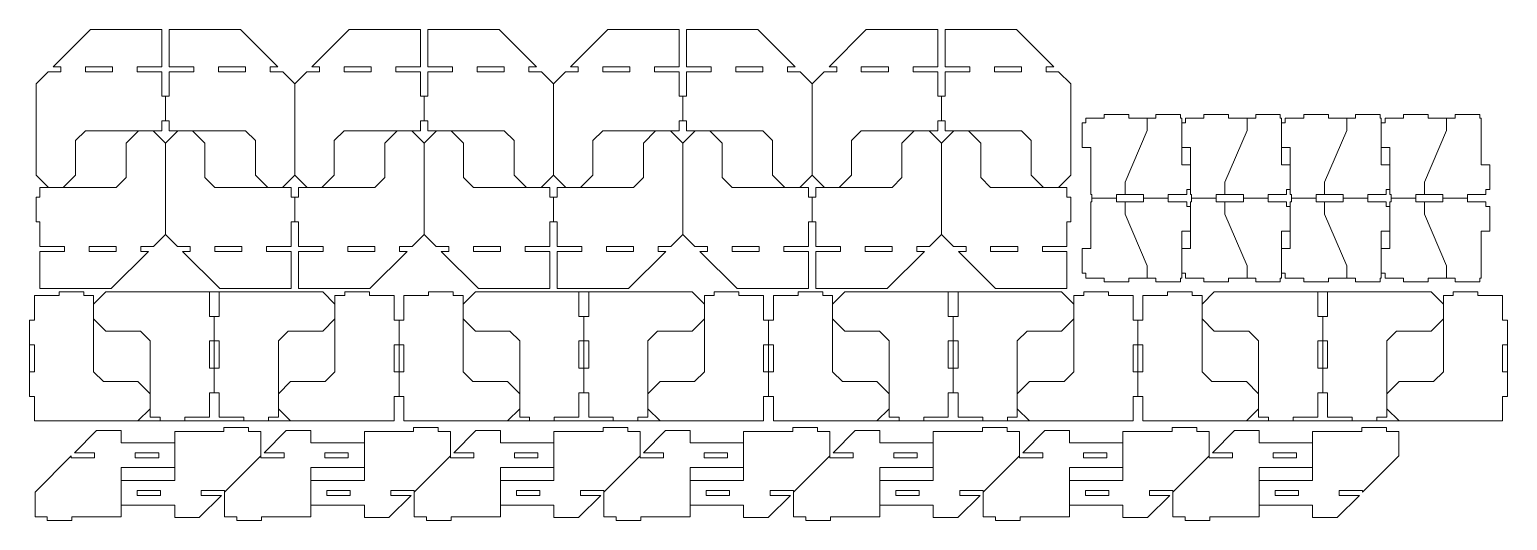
# Model space of a CAD drawing. Header units: millimetres. Extents: x -301 to 300, y -146 to 54.
import ezdxf

# ---------------------------------------------------------------- set-up
doc = ezdxf.new("R2010")
doc.units = ezdxf.units.MM
doc.header["$MEASUREMENT"] = 0
doc.layers.add('Layer 1', color=7, linetype='Continuous')

msp = doc.modelspace()

# ---------------------------------------------------------------- linework, layer by layer
at = {"layer": 'Layer 1', "lineweight": 9}
for points in [[(117.1931, -10.374), (122.1931, -5.374), (122.1931, 31.7365), (117.3026, 36.6271), (112.1931, 36.6271), (112.1931, 38.6271), (115.3026, 38.6271), (100.1631, 53.7665), (71.1931, 53.7665), (71.1931, 38.6271), (81.1931, 38.6271), (81.1931, 36.6271), (71.1931, 36.6271), (71.1931, 26.6271), (69.6931, 26.6271), (68.1931, 26.6272), (68.1931, 36.6272), (58.1931, 36.6272), (58.1931, 38.6272), (68.1931, 38.6272), (68.1931, 53.7666), (39.2231, 53.7666), (24.0836, 38.6272), (27.1931, 38.6272), (27.1931, 36.6272), (22.0836, 36.6272), (17.1931, 31.7365), (12.3026, 36.6271), (7.1931, 36.6271), (7.1931, 38.6271), (10.3026, 38.6271), (-4.8369, 53.7665), (-33.8069, 53.7665), (-33.8069, 38.6271), (-23.8069, 38.6271), (-23.8069, 36.6271), (-33.8069, 36.6271), (-33.8069, 26.6271), (-35.3069, 26.6271), (-36.8069, 26.6272), (-36.8069, 36.6272), (-46.8069, 36.6272), (-46.8069, 38.6272), (-36.8069, 38.6272), (-36.8069, 53.7666), (-65.7769, 53.7666), (-80.9164, 38.6272), (-77.8069, 38.6272), (-77.8069, 36.6272), (-82.9164, 36.6272), (-87.8069, 31.7365), (-92.6974, 36.6271), (-97.8069, 36.6271), (-97.8069, 38.6271), (-94.6974, 38.6271), (-109.8369, 53.7665), (-138.8069, 53.7665), (-138.8069, 38.6271), (-128.8069, 38.6271), (-128.8069, 36.6271), (-138.8069, 36.6271), (-138.8069, 26.6271), (-140.3069, 26.6271), (-141.8069, 26.6272), (-141.8069, 36.6272), (-151.8069, 36.6272), (-151.8069, 38.6272), (-141.8069, 38.6272), (-141.8069, 53.7666), (-170.7769, 53.7666), (-185.9164, 38.6272), (-182.8069, 38.6272), (-182.8069, 36.6272), (-187.9164, 36.6272), (-192.8069, 31.7365), (-197.6974, 36.6271), (-202.8069, 36.6271), (-202.8069, 38.6271), (-199.6974, 38.6271), (-214.8369, 53.7665), (-243.8069, 53.7665), (-243.8069, 38.6271), (-233.8069, 38.6271), (-233.8069, 36.6271), (-243.8069, 36.6271), (-243.8069, 26.6271), (-245.3069, 26.6271), (-246.8069, 26.6272), (-246.8069, 36.6272), (-256.8069, 36.6272), (-256.8069, 38.6272), (-246.8069, 38.6272), (-246.8069, 53.7666), (-275.7769, 53.7666), (-290.9164, 38.6272), (-287.8069, 38.6272), (-287.8069, 36.6272), (-292.9164, 36.6272), (-297.8069, 31.7366), (-297.8069, -5.3739), (-292.8069, -10.3739)], [(170.8034, -1.1995), (167.3034, -1.1995), (167.3034, 17.8005), (166.8034, 17.8005), (166.8034, 19.3005), (156.8034, 19.3005), (156.8034, 17.8005), (153.3034, 17.8005), (145.8034, 17.8005), (145.8034, 19.3005), (135.8034, 19.3005), (135.8034, 17.8005), (128.3034, 17.8005), (128.3034, 15.8005), (126.8034, 15.8005), (126.8034, 5.8005), (130.3034, 5.8005), (130.3034, -13.1995), (130.8034, -13.1995), (130.8034, -14.6995)], [(211.3034, -1.1995), (207.8034, -1.1995), (207.8034, 17.8005), (207.3034, 17.8005), (207.3034, 19.3005), (197.3034, 19.3005), (197.3034, 17.8005), (193.8034, 17.8005), (186.3034, 17.8005), (186.3034, 19.3005), (176.3034, 19.3005), (176.3034, 17.8005), (168.8034, 17.8005), (168.8034, 15.8005), (167.3034, 15.8005)], [(251.8034, -1.1995), (248.3034, -1.1995), (248.3034, 17.8005), (247.8034, 17.8005), (247.8034, 19.3005), (237.8034, 19.3005), (237.8034, 17.8005), (234.3034, 17.8005), (226.8034, 17.8005), (226.8034, 19.3005), (216.8034, 19.3005), (216.8034, 17.8005), (209.3034, 17.8005), (209.3034, 15.8005), (207.8034, 15.8005)], [(273.3034, -14.6993), (283.3034, -14.6995), (283.3034, -13.1995), (290.8034, -13.1995), (290.8034, -11.1995), (292.3034, -11.1995), (292.3034, -1.1995), (288.8034, -1.1995), (288.8034, 17.8005), (288.3034, 17.8005), (288.3034, 19.3005), (278.3034, 19.3005), (278.3034, 17.8005), (274.8034, 17.8005), (267.3034, 17.8005), (267.3034, 19.3005), (257.3034, 19.3005), (257.3034, 17.8005), (249.8034, 17.8005), (249.8034, 15.8005), (248.3034, 15.8005)], [(-256.3069, 12.6264), (-261.3069, 7.6264), (-261.3069, -6.3736), (-265.3069, -10.3736), (-296.3069, -10.3736), (-296.3069, -14.3747), (-297.8069, -14.3747), (-297.8069, -24.3747), (-296.3069, -24.3747), (-296.3069, -34.3747), (-286.3069, -34.3747), (-286.3069, -36.3747), (-296.3069, -36.3747), (-296.3069, -51.5141), (-267.3369, -51.5141), (-252.1974, -36.3747), (-255.3069, -36.3747), (-255.3069, -34.3747), (-250.1974, -34.3747), (-245.3069, -29.4842), (-240.4164, -34.3748), (-235.3069, -34.3748), (-235.3069, -36.3748), (-238.4164, -36.3748), (-223.2769, -51.5142), (-194.3069, -51.5142), (-194.3069, -36.3748), (-204.3069, -36.3748), (-204.3069, -34.3748), (-194.3069, -34.3748), (-194.3069, -24.3748), (-192.8069, -24.3748), (-191.3069, -24.3747), (-191.3069, -34.3747), (-181.3069, -34.3747), (-181.3069, -36.3747), (-191.3069, -36.3747), (-191.3069, -51.5141), (-162.3369, -51.5141), (-147.1974, -36.3747), (-150.3069, -36.3747), (-150.3069, -34.3747), (-145.1974, -34.3747), (-140.3069, -29.4842), (-135.4164, -34.3748), (-130.3069, -34.3748), (-130.3069, -36.3748), (-133.4164, -36.3748), (-118.2769, -51.5142), (-89.3069, -51.5142), (-89.3069, -36.3748), (-99.3069, -36.3748), (-99.3069, -34.3748), (-89.3069, -34.3748), (-89.3069, -24.3748), (-87.8069, -24.3748), (-86.3069, -24.3747), (-86.3069, -34.3747), (-76.3069, -34.3747), (-76.3069, -36.3747), (-86.3069, -36.3747), (-86.3069, -51.5141), (-57.3369, -51.5141), (-42.1974, -36.3747), (-45.3069, -36.3747), (-45.3069, -34.3747), (-40.1974, -34.3747), (-35.3069, -29.4842), (-30.4164, -34.3748), (-25.3069, -34.3748), (-25.3069, -36.3748), (-28.4164, -36.3748), (-13.2769, -51.5142), (15.6931, -51.5142), (15.6931, -36.3748), (5.6931, -36.3748), (5.6931, -34.3748), (15.6931, -34.3748), (15.6931, -24.3748), (17.1931, -24.3748), (18.6931, -24.3747), (18.6931, -34.3747), (28.6931, -34.3747), (28.6931, -36.3747), (18.6931, -36.3747), (18.6931, -51.5141), (47.6631, -51.5141), (62.8026, -36.3747), (59.6931, -36.3747), (59.6931, -34.3747), (64.8026, -34.3747), (69.6931, -29.4842), (74.5836, -34.3748), (79.6931, -34.3748), (79.6931, -36.3748), (76.5836, -36.3748), (91.7231, -51.5142), (120.6931, -51.5142), (120.6931, -36.3748), (110.6931, -36.3748), (110.6931, -34.3748), (120.6931, -34.3748), (120.6931, -24.3748), (122.1931, -24.3748), (122.1931, -14.3748), (120.6931, -14.3748), (120.6931, -10.3737), (89.6931, -10.3737), (85.6931, -6.3737), (85.6931, 7.6263), (80.6931, 12.6263)], [(144.3034, -13.1995), (144.3034, -8.1995), (153.3034, 12.8005), (153.3034, 17.8005)], [(193.8034, 17.8005), (193.8034, 12.8005), (184.8034, -8.1995), (184.8034, -13.1995), (181.3034, -13.1995), (181.3034, -14.6994), (181.3034, -16.1993), (184.8034, -16.1993), (192.3034, -16.1993), (192.3034, -14.6994), (192.3034, -13.1995), (184.8034, -13.1995)], [(225.3034, -13.1995), (225.3034, -8.1995), (234.3034, 12.8005), (234.3034, 17.8005)], [(265.8034, -13.1995), (265.8034, -8.1995), (274.8034, 12.8005), (274.8034, 17.8005)], [(170.8034, -28.1993), (167.3034, -28.1993), (167.3034, -47.1993), (166.8034, -47.1993), (166.8034, -48.6993), (156.8034, -48.6993), (156.8034, -47.1993), (153.3034, -47.1993), (145.8034, -47.1993), (145.8034, -48.6993), (135.8034, -48.6993), (135.8034, -47.1993), (128.3034, -47.1993), (128.3034, -45.1993), (126.8034, -45.1993), (126.8034, -35.1993), (130.3034, -35.1993), (130.3034, -16.1993), (130.8034, -16.1993), (130.8034, -14.6993), (140.8034, -14.6995)], [(144.3034, -16.1993), (144.3034, -21.1993), (153.3034, -42.1993), (153.3034, -47.1993)], [(184.8034, -16.1993), (184.8034, -21.1993), (193.8034, -42.1993), (193.8034, -47.1993)], [(225.3034, -16.1993), (225.3034, -21.1993), (234.3034, -42.1993), (234.3034, -47.1993)], [(283.3034, -14.6993), (283.3034, -16.1993), (290.8034, -16.1993), (290.8034, -18.1993), (292.3034, -18.1993), (292.3034, -28.1993), (288.8034, -28.1993), (288.8034, -47.1993), (288.3034, -47.1993), (288.3034, -48.6993), (278.3034, -48.6993), (278.3034, -47.1993), (274.8034, -47.1993), (267.3034, -47.1993), (267.3034, -48.6993), (257.3034, -48.6993), (257.3034, -47.1993), (249.8034, -47.1993), (249.8034, -45.1993), (248.3034, -45.1993)], [(265.8034, -16.1993), (265.8034, -21.1993), (274.8034, -42.1993), (274.8034, -47.1993)], [(211.3034, -28.1993), (207.8034, -28.1993), (207.8034, -47.1993), (207.3034, -47.1993), (207.3034, -48.6993), (197.3034, -48.6993), (197.3034, -47.1993), (193.8034, -47.1993), (186.3034, -47.1993), (186.3034, -48.6993), (176.3034, -48.6993), (176.3034, -47.1993), (168.8034, -47.1993), (168.8034, -45.1993), (167.3034, -45.1993)], [(251.8034, -28.1993), (248.3034, -28.1993), (248.3034, -47.1993), (247.8034, -47.1993), (247.8034, -48.6993), (237.8034, -48.6993), (237.8034, -47.1993), (234.3034, -47.1993), (226.8034, -47.1993), (226.8034, -48.6993), (216.8034, -48.6993), (216.8034, -47.1993), (209.3034, -47.1993), (209.3034, -45.1993), (207.8034, -45.1993)], [(250.5108, -94.2844), (255.5108, -89.2844), (269.5108, -89.2844), (273.5108, -85.2844), (273.5108, -54.2844), (277.5118, -54.2844), (277.5118, -52.7844), (287.5118, -52.7844), (287.5118, -54.2844), (297.5118, -54.2844), (297.5118, -64.2844), (299.5118, -64.2844), (299.5118, -95.2844), (297.5118, -95.2844), (297.5118, -105.2844), (151.5078, -105.2844), (151.5078, -95.2844), (149.5078, -95.2844), (147.5078, -95.2844), (147.5078, -105.2844), (1.5038, -105.2844), (1.5038, -95.2844), (-0.4962, -95.2844), (-2.4962, -95.2844), (-2.4962, -105.2844), (-148.5002, -105.2844), (-148.5002, -95.2844), (-150.5002, -95.2844), (-152.5002, -95.2844), (-152.5002, -105.2844), (-298.5042, -105.2844), (-298.5042, -95.2844), (-300.5042, -95.2844), (-300.5042, -64.2844), (-298.5042, -64.2844), (-298.5042, -54.2844), (-288.5042, -54.2844), (-288.5042, -52.7844), (-278.5042, -52.7844), (-278.5042, -54.2844), (-274.5032, -54.2844), (-274.5032, -85.2844), (-270.5032, -89.2844), (-256.5032, -89.2844), (-251.5032, -94.2844)], [(-176.5012, -57.7842), (-181.5012, -52.7842), (-269.5032, -52.7842), (-274.5032, -57.7842)], [(-199.5012, -94.2844), (-194.5012, -89.2844), (-180.5012, -89.2844), (-176.5012, -85.2844), (-176.5012, -54.2844), (-172.5002, -54.2844), (-172.5002, -52.7844), (-162.5002, -52.7844), (-162.5002, -54.2844), (-152.5002, -54.2844), (-152.5002, -64.2844), (-150.5002, -64.2844), (-148.5002, -64.2844), (-148.5002, -54.2844), (-138.5002, -54.2844), (-138.5002, -52.7844), (-128.5002, -52.7844), (-128.5002, -54.2844), (-124.4992, -54.2844), (-124.4992, -85.2844), (-120.4992, -89.2844), (-106.4992, -89.2844), (-101.4992, -94.2844)], [(48.5048, -94.2844), (43.5048, -89.2844), (29.5048, -89.2844), (25.5048, -85.2844), (25.5048, -54.2844), (21.5038, -54.2844), (21.5038, -52.7844), (11.5038, -52.7844), (11.5038, -54.2844), (1.5038, -54.2844), (1.5038, -64.2844), (-0.4962, -64.2844), (-2.4962, -64.2844), (-2.4962, -54.2844), (-12.4962, -54.2844), (-12.4962, -52.7844), (-22.4962, -52.7844), (-22.4962, -54.2844), (-26.4972, -54.2844), (-26.4972, -85.2844), (-30.4972, -89.2844), (-44.4972, -89.2844), (-49.4972, -94.2844)], [(198.5088, -94.2844), (193.5088, -89.2844), (179.5088, -89.2844), (175.5088, -85.2844), (175.5088, -54.2844), (171.5078, -54.2844), (171.5078, -52.7844), (161.5078, -52.7844), (161.5078, -54.2844), (151.5078, -54.2844), (151.5078, -64.2844), (149.5078, -64.2844), (147.5078, -64.2844), (147.5078, -54.2844), (137.5078, -54.2844), (137.5078, -52.7844), (127.5078, -52.7844), (127.5078, -54.2844), (123.5068, -54.2844), (123.5068, -85.2844), (119.5068, -89.2844), (105.5068, -89.2844), (100.5068, -94.2844)], [(273.5108, -57.7842), (268.5108, -52.7842), (180.5088, -52.7842), (175.5088, -57.7842)], [(-247.5022, -105.2842), (-247.5022, -103.7842), (-251.5032, -103.7842), (-251.5032, -72.7842), (-255.5032, -68.7842), (-269.5032, -68.7842), (-274.5032, -63.7842)], [(-203.5022, -105.2842), (-203.5022, -103.7842), (-199.5012, -103.7842), (-199.5012, -72.7842), (-195.5012, -68.7842), (-181.5012, -68.7842), (-176.5012, -63.7842)], [(-97.4982, -105.2842), (-97.4982, -103.7842), (-101.4992, -103.7842), (-101.4992, -72.7842), (-105.4992, -68.7842), (-119.4992, -68.7842), (-124.4992, -63.7842)], [(-53.4982, -105.2842), (-53.4982, -103.7842), (-49.4972, -103.7842), (-49.4972, -72.7842), (-45.4972, -68.7842), (-31.4972, -68.7842), (-26.4972, -63.7842)], [(52.5058, -105.2842), (52.5058, -103.7842), (48.5048, -103.7842), (48.5048, -72.7842), (44.5048, -68.7842), (30.5048, -68.7842), (25.5048, -63.7842)], [(96.5058, -105.2842), (96.5058, -103.7842), (100.5068, -103.7842), (100.5068, -72.7842), (104.5068, -68.7842), (118.5068, -68.7842), (123.5068, -63.7842)], [(202.5098, -105.2842), (202.5098, -103.7842), (198.5088, -103.7842), (198.5088, -72.7842), (194.5088, -68.7842), (180.5088, -68.7842), (175.5088, -63.7842)], [(246.5098, -105.2842), (246.5098, -103.7842), (250.5108, -103.7842), (250.5108, -72.7842), (254.5108, -68.7842), (268.5108, -68.7842), (273.5108, -63.7842)], [(-237.5022, -105.2842), (-237.5022, -103.7842), (-227.5022, -103.7842), (-227.5022, -93.7842), (-225.5022, -93.7842), (-223.5022, -93.7842), (-223.5022, -103.7842), (-213.5022, -103.7842), (-213.5022, -105.2842)], [(-87.4982, -105.2842), (-87.4982, -103.7842), (-77.4982, -103.7842), (-77.4982, -93.7842), (-75.4982, -93.7842), (-73.4982, -93.7842), (-73.4982, -103.7842), (-63.4982, -103.7842), (-63.4982, -105.2842)], [(62.5058, -105.2842), (62.5058, -103.7842), (72.5058, -103.7842), (72.5058, -93.7842), (74.5058, -93.7842), (76.5058, -93.7842), (76.5058, -103.7842), (86.5058, -103.7842), (86.5058, -105.2842)], [(212.5098, -105.2842), (212.5098, -103.7842), (222.5098, -103.7842), (222.5098, -93.7842), (224.5098, -93.7842), (226.5098, -93.7842), (226.5098, -103.7842), (236.5098, -103.7842), (236.5098, -105.2842)], [(-251.5032, -100.2844), (-256.5032, -105.2844)], [(-199.5012, -100.2844), (-194.5012, -105.2844)], [(-101.4992, -100.2844), (-106.4992, -105.2844)], [(-49.4972, -100.2844), (-44.4972, -105.2844)], [(48.5048, -100.2844), (43.5048, -105.2844)], [(100.5068, -100.2844), (105.5068, -105.2844)], [(198.5088, -100.2844), (193.5088, -105.2844)], [(250.5108, -100.2844), (255.5108, -105.2844)], [(-263.2931, -129.502), (-241.584, -129.502), (-241.584, -109.502), (-221.584, -109.502), (-221.584, -108.002), (-211.584, -108.002), (-211.584, -109.502), (-206.584, -109.502), (-206.584, -119.502), (-221.2931, -134.2111), (-221.2931, -133.502), (-230.7931, -133.502), (-230.7931, -135.502), (-222.584, -135.502), (-231.584, -144.502), (-241.584, -144.502), (-241.584, -139.502), (-263.2931, -139.502)], [(-186.293, -129.502), (-164.5839, -129.502), (-164.5839, -109.502), (-144.5839, -109.502), (-144.5839, -108.002), (-134.5839, -108.002), (-134.5839, -109.502), (-129.5839, -109.502), (-129.5839, -119.502), (-144.293, -134.2111)], [(-109.2929, -129.502), (-87.5838, -129.502), (-87.5838, -109.502), (-67.5838, -109.502), (-67.5838, -108.002), (-57.5838, -108.002), (-57.5838, -109.502), (-52.5838, -109.502), (-52.5838, -119.502), (-67.2929, -134.2111), (-67.2929, -133.502), (-76.7929, -133.502), (-76.7929, -135.502), (-68.5838, -135.502), (-77.5838, -144.502), (-87.5838, -144.502), (-87.5838, -139.502), (-109.2929, -139.502)], [(-32.2928, -129.502), (-10.5837, -129.502), (-10.5837, -109.502), (9.4163, -109.502), (9.4163, -108.002), (19.4163, -108.002), (19.4163, -109.502), (24.4163, -109.502), (24.4163, -119.502)], [(44.7073, -129.502), (66.4164, -129.502), (66.4164, -109.502), (86.4164, -109.502), (86.4164, -108.002), (96.4164, -108.002), (96.4164, -109.502), (101.4164, -109.502), (101.4164, -119.502), (86.7073, -134.2111), (86.7073, -133.502), (77.2073, -133.502), (77.2073, -135.502), (85.4164, -135.502), (76.4164, -144.502), (66.4164, -144.502), (66.4164, -139.502), (44.7073, -139.502)], [(121.7074, -129.502), (143.4165, -129.502), (143.4165, -109.502), (163.4165, -109.502), (163.4165, -108.002), (173.4165, -108.002), (173.4165, -109.502), (178.4165, -109.502), (178.4165, -119.502)], [(198.7075, -129.502), (220.4166, -129.502), (220.4166, -109.502), (240.4166, -109.502), (240.4166, -108.002), (250.4166, -108.002), (250.4166, -109.502), (255.4166, -109.502), (255.4166, -119.502), (240.7075, -134.2111), (240.7075, -133.502), (231.2075, -133.502), (231.2075, -135.502), (239.4166, -135.502), (230.4166, -144.502), (220.4166, -144.502), (220.4166, -139.502), (198.7075, -139.502)], [(-241.5841, -124.2111), (-263.2932, -124.2111), (-263.2932, -144.2111), (-283.2932, -144.2111), (-283.2932, -145.7111), (-293.2932, -145.7111), (-293.2932, -144.2111), (-298.2932, -144.2111), (-298.2932, -134.2111), (-283.5841, -119.502), (-283.5841, -120.2111), (-274.0841, -120.2111), (-274.0841, -118.2111), (-282.2932, -118.2111), (-273.2932, -109.2111), (-263.2932, -109.2111), (-263.2932, -114.2111), (-241.5841, -114.2111)], [(-206.584, -119.502), (-206.584, -120.2111), (-197.084, -120.2111), (-197.084, -118.2111), (-205.2931, -118.2111), (-196.2931, -109.2111), (-186.2931, -109.2111), (-186.2931, -114.2111), (-164.584, -114.2111)], [(-129.5839, -119.502), (-129.5839, -120.2111), (-120.0839, -120.2111), (-120.0839, -118.2111), (-128.293, -118.2111), (-119.293, -109.2111), (-109.293, -109.2111), (-109.293, -114.2111), (-87.5839, -114.2111)], [(-52.5838, -119.502), (-52.5838, -120.2111), (-43.0838, -120.2111), (-43.0838, -118.2111), (-51.2929, -118.2111), (-42.2929, -109.2111), (-32.2929, -109.2111), (-32.2929, -114.2111), (-10.5838, -114.2111)], [(66.4163, -124.2111), (44.7072, -124.2111), (44.7072, -144.2111), (24.7072, -144.2111), (24.7072, -145.7111), (14.7072, -145.7111), (14.7072, -144.2111), (9.7072, -144.2111), (9.7072, -134.2111), (24.4163, -119.502), (24.4163, -120.2111), (33.9163, -120.2111), (33.9163, -118.2111), (25.7072, -118.2111), (34.7072, -109.2111), (44.7072, -109.2111), (44.7072, -114.2111), (66.4163, -114.2111)], [(101.4164, -119.502), (101.4164, -120.2111), (110.9164, -120.2111), (110.9164, -118.2111), (102.7073, -118.2111), (111.7073, -109.2111), (121.7073, -109.2111), (121.7073, -114.2111), (143.4164, -114.2111)], [(220.4165, -124.2111), (198.7074, -124.2111), (198.7074, -144.2111), (178.7074, -144.2111), (178.7074, -145.7111), (168.7074, -145.7111), (168.7074, -144.2111), (163.7074, -144.2111), (163.7074, -134.2111), (178.4165, -119.502), (178.4165, -120.2111), (187.9165, -120.2111), (187.9165, -118.2111), (179.7074, -118.2111), (188.7074, -109.2111), (198.7074, -109.2111), (198.7074, -114.2111), (220.4165, -114.2111)], [(-164.584, -124.2111), (-186.2931, -124.2111), (-186.2931, -144.2111), (-206.2931, -144.2111), (-206.2931, -145.7111), (-216.2931, -145.7111), (-216.2931, -144.2111), (-221.2931, -144.2111), (-221.2931, -134.2111)], [(-87.5839, -124.2111), (-109.293, -124.2111), (-109.293, -144.2111), (-129.293, -144.2111), (-129.293, -145.7111), (-139.293, -145.7111), (-139.293, -144.2111), (-144.293, -144.2111), (-144.293, -134.2111), (-144.293, -133.502), (-153.793, -133.502), (-153.793, -135.502), (-145.5839, -135.502), (-154.5839, -144.502), (-164.5839, -144.502), (-164.5839, -139.502), (-186.293, -139.502)], [(-10.5838, -124.2111), (-32.2929, -124.2111), (-32.2929, -144.2111), (-52.2929, -144.2111), (-52.2929, -145.7111), (-62.2929, -145.7111), (-62.2929, -144.2111), (-67.2929, -144.2111), (-67.2929, -134.2111)], [(143.4164, -124.2111), (121.7073, -124.2111), (121.7073, -144.2111), (101.7073, -144.2111), (101.7073, -145.7111), (91.7073, -145.7111), (91.7073, -144.2111), (86.7073, -144.2111), (86.7073, -134.2111)], [(9.7072, -134.2111), (9.7072, -133.502), (0.2072, -133.502), (0.2072, -135.502), (8.4163, -135.502), (-0.5837, -144.502), (-10.5837, -144.502), (-10.5837, -139.502), (-32.2928, -139.502)], [(163.7074, -134.2111), (163.7074, -133.502), (154.2074, -133.502), (154.2074, -135.502), (162.4165, -135.502), (153.4165, -144.502), (143.4165, -144.502), (143.4165, -139.502), (121.7074, -139.502)]]:
    msp.add_lwpolyline(points, dxfattribs=at)
at = {"layer": 'Layer 1', "color": 240, "lineweight": 9}
for points in [[(-277.8069, 38.6272), (-277.8069, 36.6272), (-266.8069, 36.6272), (-266.8069, 38.6272), (-277.8069, 38.6272)], [(-212.8069, 38.6271), (-212.8069, 36.6271), (-223.8069, 36.6271), (-223.8069, 38.6271), (-212.8069, 38.6271)], [(-172.8069, 38.6272), (-172.8069, 36.6272), (-161.8069, 36.6272), (-161.8069, 38.6272), (-172.8069, 38.6272)], [(-107.8069, 38.6271), (-107.8069, 36.6271), (-118.8069, 36.6271), (-118.8069, 38.6271), (-107.8069, 38.6271)], [(-67.8069, 38.6272), (-67.8069, 36.6272), (-56.8069, 36.6272), (-56.8069, 38.6272), (-67.8069, 38.6272)], [(-2.8069, 38.6271), (-2.8069, 36.6271), (-13.8069, 36.6271), (-13.8069, 38.6271), (-2.8069, 38.6271)], [(37.1931, 38.6272), (37.1931, 36.6272), (48.1931, 36.6272), (48.1931, 38.6272), (37.1931, 38.6272)], [(102.1931, 38.6271), (102.1931, 36.6271), (91.1931, 36.6271), (91.1931, 38.6271), (102.1931, 38.6271)], [(-187.8069, -10.3739), (-192.8069, -5.3739), (-192.8069, 31.7366)], [(-82.8069, -10.3739), (-87.8069, -5.3739), (-87.8069, 31.7366)], [(22.1931, -10.3739), (17.1931, -5.3739), (17.1931, 31.7366)], [(-245.3069, 26.6271), (-245.3069, 16.6271), (-243.8069, 16.6271), (-243.8069, 12.626), (-212.8069, 12.626), (-208.8069, 8.626), (-208.8069, -5.374), (-203.8069, -10.374)], [(-140.3069, 26.6271), (-140.3069, 16.6271), (-138.8069, 16.6271), (-138.8069, 12.626), (-107.8069, 12.626), (-103.8069, 8.626), (-103.8069, -5.374), (-98.8069, -10.374)], [(-35.3069, 26.6271), (-35.3069, 16.6271), (-33.8069, 16.6271), (-33.8069, 12.626), (-2.8069, 12.626), (1.1931, 8.626), (1.1931, -5.374), (6.1931, -10.374)], [(69.6931, 26.6271), (69.6931, 16.6271), (71.1931, 16.6271), (71.1931, 12.626), (102.1931, 12.626), (106.1931, 8.626), (106.1931, -5.374), (111.1931, -10.374)], [(-245.3069, 16.6272), (-246.8069, 16.6272), (-246.8069, 12.6261), (-277.8069, 12.6261), (-281.8069, 8.6261), (-281.8069, -5.3739), (-286.8069, -10.3739)], [(-250.3069, 12.6264), (-245.3069, 7.6264)], [(-240.3069, 12.6263), (-245.3069, 7.6263), (-245.3069, -29.4842)], [(-140.3069, 16.6272), (-141.8069, 16.6272), (-141.8069, 12.6261), (-172.8069, 12.6261), (-176.8069, 8.6261), (-176.8069, -5.3739), (-181.8069, -10.3739)], [(-145.3069, 12.6264), (-140.3069, 7.6264)], [(-135.3069, 12.6263), (-140.3069, 7.6263), (-140.3069, -29.4842)], [(-35.3069, 16.6272), (-36.8069, 16.6272), (-36.8069, 12.6261), (-67.8069, 12.6261), (-71.8069, 8.6261), (-71.8069, -5.3739), (-76.8069, -10.3739)], [(-40.3069, 12.6264), (-35.3069, 7.6264)], [(-30.3069, 12.6263), (-35.3069, 7.6263), (-35.3069, -29.4842)], [(69.6931, 16.6272), (68.1931, 16.6272), (68.1931, 12.6261), (37.1931, 12.6261), (33.1931, 8.6261), (33.1931, -5.3739), (28.1931, -10.3739)], [(64.6931, 12.6264), (69.6931, 7.6264)], [(74.6931, 12.6263), (69.6931, 7.6263), (69.6931, -29.4842)], [(167.3034, -35.1993), (170.8034, -35.1993), (170.8034, -16.1993), (171.3034, -16.1993), (171.3034, -14.6994), (171.3034, -13.1995), (170.8034, -13.1995), (170.8034, 5.8005), (167.3034, 5.8005)], [(207.8034, -35.1993), (211.3034, -35.1993), (211.3034, -16.1993), (211.8034, -16.1993), (211.8034, -14.6994), (211.8034, -13.1995), (211.3034, -13.1995), (211.3034, 5.8005), (207.8034, 5.8005)], [(248.3034, -35.1993), (251.8034, -35.1993), (251.8034, -16.1993), (252.3034, -16.1993), (252.3034, -14.6994), (252.3034, -13.1995), (251.8034, -13.1995), (251.8034, 5.8005), (248.3034, 5.8005)], [(-197.8069, -10.374), (-192.8069, -5.374)], [(-92.8069, -10.374), (-87.8069, -5.374)], [(12.1931, -10.374), (17.1931, -5.374)], [(170.8034, -11.1995), (169.3034, -11.1995), (169.3034, -13.1995), (161.8034, -13.1995), (161.8034, -14.6994), (161.8034, -16.1993), (169.3034, -16.1993), (169.3034, -18.1993), (170.8034, -18.1993)], [(211.3034, -11.1995), (209.8034, -11.1995), (209.8034, -13.1995), (202.3034, -13.1995), (202.3034, -14.6994), (202.3034, -16.1993), (209.8034, -16.1993), (209.8034, -18.1993), (211.3034, -18.1993)], [(251.8034, -11.1995), (250.3034, -11.1995), (250.3034, -13.1995), (242.8034, -13.1995), (242.8034, -14.6994), (242.8034, -16.1993), (250.3034, -16.1993), (250.3034, -18.1993), (251.8034, -18.1993)], [(151.8034, -14.6993), (151.8034, -13.1995), (144.3034, -13.1995), (140.8034, -13.1995), (140.8034, -14.6994), (140.8034, -16.1993), (144.3034, -16.1993), (151.8034, -16.1993), (151.8034, -14.6993)], [(232.8034, -14.6993), (232.8034, -13.1995), (225.3034, -13.1995), (221.8034, -13.1995), (221.8034, -14.6994), (221.8034, -16.1993), (225.3034, -16.1993), (232.8034, -16.1993), (232.8034, -14.6993)], [(273.3034, -14.6993), (273.3034, -13.1995), (265.8034, -13.1995), (262.3034, -13.1995), (262.3034, -14.6994), (262.3034, -16.1993), (265.8034, -16.1993), (273.3034, -16.1993), (273.3034, -14.6993)], [(-265.3069, -36.3747), (-265.3069, -34.3747), (-276.3069, -34.3747), (-276.3069, -36.3747), (-265.3069, -36.3747)], [(-225.3069, -36.3748), (-225.3069, -34.3748), (-214.3069, -34.3748), (-214.3069, -36.3748), (-225.3069, -36.3748)], [(-160.3069, -36.3747), (-160.3069, -34.3747), (-171.3069, -34.3747), (-171.3069, -36.3747), (-160.3069, -36.3747)], [(-120.3069, -36.3748), (-120.3069, -34.3748), (-109.3069, -34.3748), (-109.3069, -36.3748), (-120.3069, -36.3748)], [(-55.3069, -36.3747), (-55.3069, -34.3747), (-66.3069, -34.3747), (-66.3069, -36.3747), (-55.3069, -36.3747)], [(-15.3069, -36.3748), (-15.3069, -34.3748), (-4.3069, -34.3748), (-4.3069, -36.3748), (-15.3069, -36.3748)], [(49.6931, -36.3747), (49.6931, -34.3747), (38.6931, -34.3747), (38.6931, -36.3747), (49.6931, -36.3747)], [(89.6931, -36.3748), (89.6931, -34.3748), (100.6931, -34.3748), (100.6931, -36.3748), (89.6931, -36.3748)], [(-223.5022, -52.7842), (-223.5022, -62.7842), (-225.5022, -62.7842), (-227.5022, -62.7842), (-227.5022, -52.7842)], [(-26.4972, -57.7842), (-31.4972, -52.7842), (-119.4992, -52.7842), (-124.4992, -57.7842)], [(-73.4982, -52.7842), (-73.4982, -62.7842), (-75.4982, -62.7842), (-77.4982, -62.7842), (-77.4982, -52.7842)], [(123.5068, -57.7842), (118.5068, -52.7842), (30.5048, -52.7842), (25.5048, -57.7842)], [(76.5058, -52.7842), (76.5058, -62.7842), (74.5058, -62.7842), (72.5058, -62.7842), (72.5058, -52.7842)], [(226.5098, -52.7842), (226.5098, -62.7842), (224.5098, -62.7842), (222.5098, -62.7842), (222.5098, -52.7842)], [(-300.5042, -74.2844), (-298.5042, -74.2844), (-298.5042, -85.2844), (-300.5042, -85.2844)], [(-223.5022, -72.7842), (-223.5022, -83.7842), (-225.5022, -83.7842), (-227.5022, -83.7842), (-227.5022, -72.7842), (-225.5022, -72.7842), (-223.5022, -72.7842)], [(-148.5002, -85.2844), (-148.5002, -74.2844), (-150.5002, -74.2844), (-152.5002, -74.2844), (-152.5002, -85.2844), (-150.5002, -85.2844), (-148.5002, -85.2844)], [(-73.4982, -72.7842), (-73.4982, -83.7842), (-75.4982, -83.7842), (-77.4982, -83.7842), (-77.4982, -72.7842), (-75.4982, -72.7842), (-73.4982, -72.7842)], [(-2.4962, -85.2844), (-2.4962, -74.2844), (-0.4962, -74.2844), (1.5038, -74.2844), (1.5038, -85.2844), (-0.4962, -85.2844), (-2.4962, -85.2844)], [(76.5058, -72.7842), (76.5058, -83.7842), (74.5058, -83.7842), (72.5058, -83.7842), (72.5058, -72.7842), (74.5058, -72.7842), (76.5058, -72.7842)], [(147.5078, -85.2844), (147.5078, -74.2844), (149.5078, -74.2844), (151.5078, -74.2844), (151.5078, -85.2844), (149.5078, -85.2844), (147.5078, -85.2844)], [(226.5098, -72.7842), (226.5098, -83.7842), (224.5098, -83.7842), (222.5098, -83.7842), (222.5098, -72.7842), (224.5098, -72.7842), (226.5098, -72.7842)], [(299.5118, -74.2844), (297.5118, -74.2844), (297.5118, -85.2844), (299.5118, -85.2844)], [(-248.0841, -120.2111), (-257.5841, -120.2111), (-257.5841, -118.2111), (-248.0841, -118.2111), (-248.0841, -120.2111)], [(-171.084, -120.2111), (-180.584, -120.2111), (-180.584, -118.2111), (-171.084, -118.2111), (-171.084, -120.2111)], [(-94.0839, -120.2111), (-103.5839, -120.2111), (-103.5839, -118.2111), (-94.0839, -118.2111), (-94.0839, -120.2111)], [(-17.0838, -120.2111), (-26.5838, -120.2111), (-26.5838, -118.2111), (-17.0838, -118.2111), (-17.0838, -120.2111)], [(59.9163, -120.2111), (50.4163, -120.2111), (50.4163, -118.2111), (59.9163, -118.2111), (59.9163, -120.2111)], [(136.9164, -120.2111), (127.4164, -120.2111), (127.4164, -118.2111), (136.9164, -118.2111), (136.9164, -120.2111)], [(213.9165, -120.2111), (204.4165, -120.2111), (204.4165, -118.2111), (213.9165, -118.2111), (213.9165, -120.2111)], [(-256.7931, -133.502), (-247.2931, -133.502), (-247.2931, -135.502), (-256.7931, -135.502), (-256.7931, -133.502)], [(-179.793, -133.502), (-170.293, -133.502), (-170.293, -135.502), (-179.793, -135.502), (-179.793, -133.502)], [(-102.7929, -133.502), (-93.2929, -133.502), (-93.2929, -135.502), (-102.7929, -135.502), (-102.7929, -133.502)], [(-25.7928, -133.502), (-16.2928, -133.502), (-16.2928, -135.502), (-25.7928, -135.502), (-25.7928, -133.502)], [(51.2073, -133.502), (60.7073, -133.502), (60.7073, -135.502), (51.2073, -135.502), (51.2073, -133.502)], [(128.2074, -133.502), (137.7074, -133.502), (137.7074, -135.502), (128.2074, -135.502), (128.2074, -133.502)], [(205.2075, -133.502), (214.7075, -133.502), (214.7075, -135.502), (205.2075, -135.502), (205.2075, -133.502)]]:
    msp.add_lwpolyline(points, dxfattribs=at)
at = {"layer": 'Layer 1', "color": 250, "lineweight": 9}
for points in [[(-192.8069, -14.3748), (-194.3069, -14.3748), (-194.3069, -10.3737), (-225.3069, -10.3737), (-229.3069, -6.3737), (-229.3069, 7.6263), (-234.3069, 12.6263)], [(-192.8069, -24.3747), (-192.8069, -14.3747), (-191.3069, -14.3747), (-191.3069, -10.3736), (-160.3069, -10.3736), (-156.3069, -6.3736), (-156.3069, 7.6264), (-151.3069, 12.6264)], [(-87.8069, -14.3748), (-89.3069, -14.3748), (-89.3069, -10.3737), (-120.3069, -10.3737), (-124.3069, -6.3737), (-124.3069, 7.6263), (-129.3069, 12.6263)], [(-87.8069, -24.3747), (-87.8069, -14.3747), (-86.3069, -14.3747), (-86.3069, -10.3736), (-55.3069, -10.3736), (-51.3069, -6.3736), (-51.3069, 7.6264), (-46.3069, 12.6264)], [(17.1931, -14.3748), (15.6931, -14.3748), (15.6931, -10.3737), (-15.3069, -10.3737), (-19.3069, -6.3737), (-19.3069, 7.6263), (-24.3069, 12.6263)], [(17.1931, -24.3747), (17.1931, -14.3747), (18.6931, -14.3747), (18.6931, -10.3736), (49.6931, -10.3736), (53.6931, -6.3736), (53.6931, 7.6264), (58.6931, 12.6264)]]:
    msp.add_lwpolyline(points, dxfattribs=at)
at = {"layer": 'Layer 1', "color": 240, "lineweight": 18}
for points in [[(161.8034, -14.6993), (151.8034, -14.6995)], [(181.3034, -14.6995), (171.3034, -14.6995)], [(202.3034, -14.6993), (192.3034, -14.6993)], [(221.8034, -14.6993), (211.8034, -14.6993)], [(242.8034, -14.6995), (232.8034, -14.6995)], [(262.3034, -14.6993), (252.3034, -14.6995)], [(-225.5022, -62.7842), (-225.5022, -93.7842)], [(-150.5002, -64.2844), (-150.5002, -95.2844)], [(-75.4982, -62.7842), (-75.4982, -93.7842)], [(-0.4962, -64.2844), (-0.4962, -95.2844)], [(74.5058, -62.7842), (74.5058, -93.7842)], [(149.5078, -64.2844), (149.5078, -95.2844)], [(224.5098, -62.7842), (224.5098, -93.7842)]]:
    msp.add_lwpolyline(points, dxfattribs=at)

doc.saveas('drawing.dxf')
